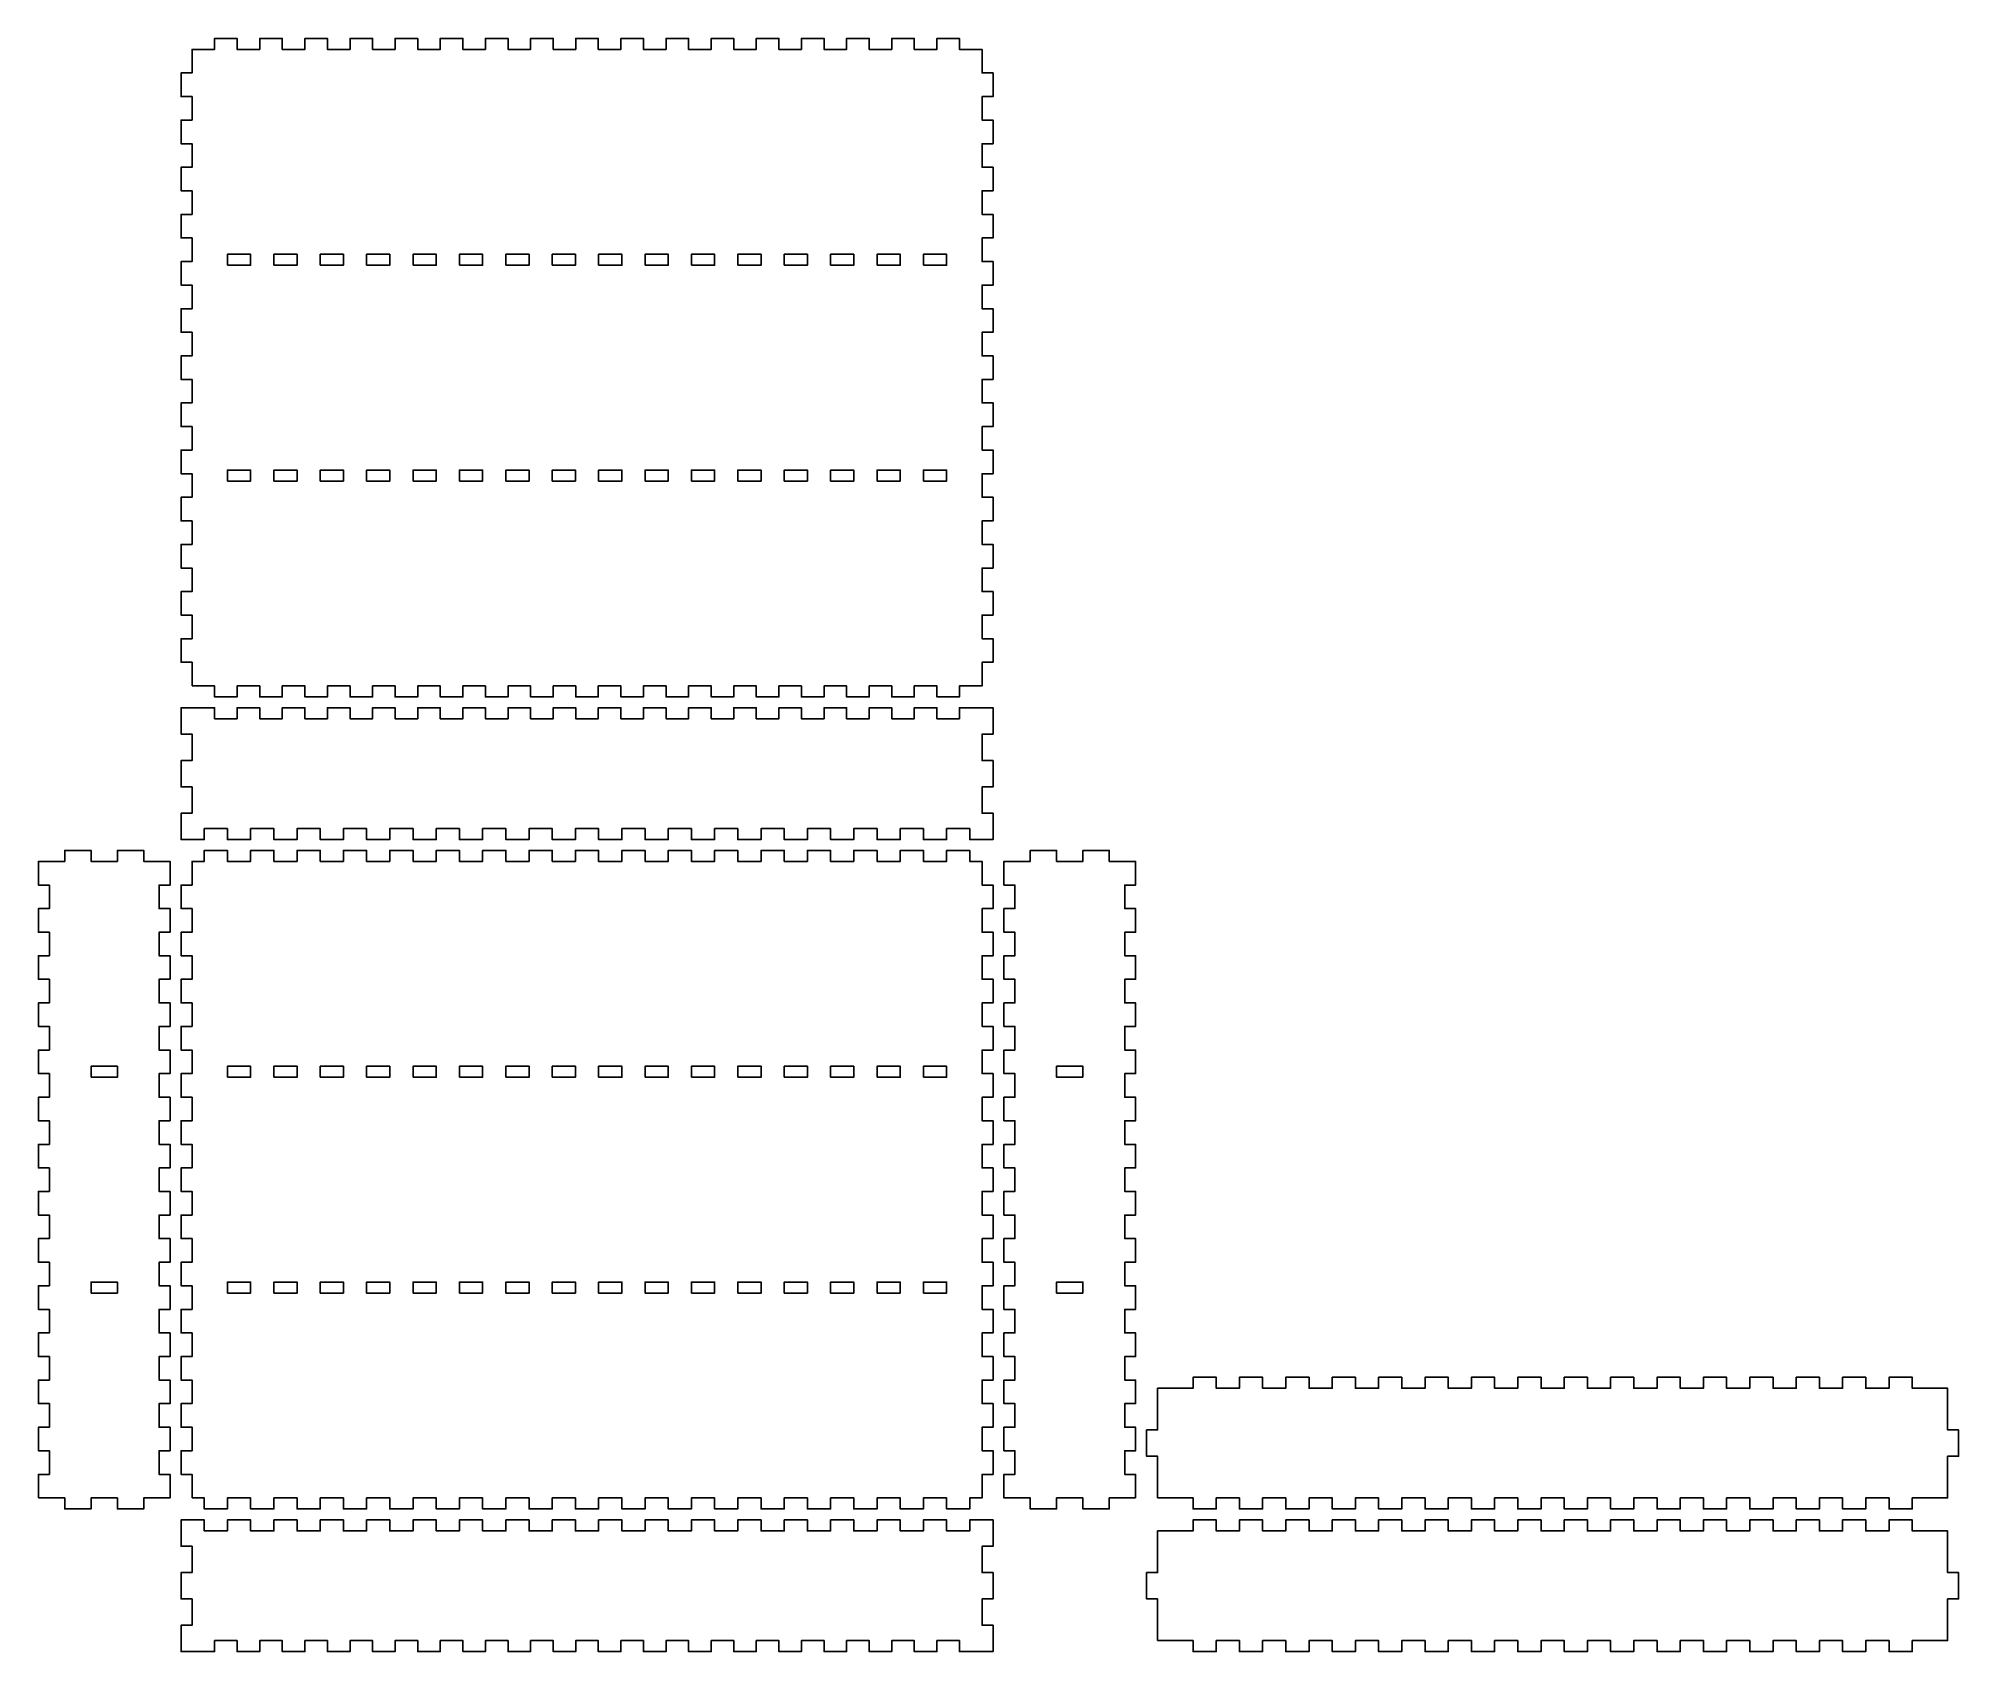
# Model space of a CAD drawing. Extents: x 0 to 875, y 0 to 735.
import ezdxf

# ---------------------------------------------------------------- set-up
doc = ezdxf.new("R2010")
doc.units = 0

msp = doc.modelspace()

# ---------------------------------------------------------------- linework, layer by layer
at = {"layer": '1'}
for points in [[(70, 440), (80.29, 440), (80.29, 435), (90.57, 435), (90.57, 440), (100.86, 440), (100.86, 435), (111.14, 435), (111.14, 440), (121.43, 440), (121.43, 435), (131.71, 435), (131.71, 440), (142, 440), (142, 435), (152.29, 435), (152.29, 440), (162.57, 440), (162.57, 435), (172.86, 435), (172.86, 440), (183.14, 440), (183.14, 435), (193.43, 435), (193.43, 440), (203.71, 440), (203.71, 435), (214, 435), (214, 440), (224.29, 440), (224.29, 435), (234.57, 435), (234.57, 440), (244.86, 440), (244.86, 435), (255.14, 435), (255.14, 440), (265.43, 440), (265.43, 435), (275.71, 435), (275.71, 440), (286, 440), (286, 435), (296.29, 435), (296.29, 440), (306.57, 440), (306.57, 435), (316.86, 435), (316.86, 440), (327.14, 440), (327.14, 435), (337.43, 435), (337.43, 440), (347.71, 440), (347.71, 435), (358, 435), (358, 440), (368.29, 440), (368.29, 435), (378.57, 435), (378.57, 440), (388.86, 440), (388.86, 435), (399.14, 435), (399.14, 440), (409.43, 440), (409.43, 435), (419.71, 435), (419.71, 440), (430, 440), (430, 450.74), (435, 450.74), (435, 461.48), (430, 461.48), (430, 472.22), (435, 472.22), (435, 482.96), (430, 482.96), (430, 493.7), (435, 493.7), (435, 504.44), (430, 504.44), (430, 515.18), (435, 515.18), (435, 525.93), (430, 525.93), (430, 536.67), (435, 536.67), (435, 547.41), (430, 547.41), (430, 558.15), (435, 558.15), (435, 568.89), (430, 568.89), (430, 579.63), (435, 579.63), (435, 590.37), (430, 590.37), (430, 601.11), (435, 601.11), (435, 611.85), (430, 611.85), (430, 622.59), (435, 622.59), (435, 633.33), (430, 633.33), (430, 644.07), (435, 644.07), (435, 654.82), (430, 654.82), (430, 665.56), (435, 665.56), (435, 676.3), (430, 676.3), (430, 687.04), (435, 687.04), (435, 697.78), (430, 697.78), (430, 708.52), (435, 708.52), (435, 719.26), (430, 719.26), (430, 730), (419.71, 730), (419.71, 735), (409.43, 735), (409.43, 730), (399.14, 730), (399.14, 735), (388.86, 735), (388.86, 730), (378.57, 730), (378.57, 735), (368.29, 735), (368.29, 730), (358, 730), (358, 735), (347.71, 735), (347.71, 730), (337.43, 730), (337.43, 735), (327.14, 735), (327.14, 730), (316.86, 730), (316.86, 735), (306.57, 735), (306.57, 730), (296.29, 730), (296.29, 735), (286, 735), (286, 730), (275.71, 730), (275.71, 735), (265.43, 735), (265.43, 730), (255.14, 730), (255.14, 735), (244.86, 735), (244.86, 730), (234.57, 730), (234.57, 735), (224.29, 735), (224.29, 730), (214, 730), (214, 735), (203.71, 735), (203.71, 730), (193.43, 730), (193.43, 735), (183.14, 735), (183.14, 730), (172.86, 730), (172.86, 735), (162.57, 735), (162.57, 730), (152.29, 730), (152.29, 735), (142, 735), (142, 730), (131.71, 730), (131.71, 735), (121.43, 735), (121.43, 730), (111.14, 730), (111.14, 735), (100.86, 735), (100.86, 730), (90.57, 730), (90.57, 735), (80.29, 735), (80.29, 730), (70, 730), (70, 719.26), (65, 719.26), (65, 708.52), (70, 708.52), (70, 697.78), (65, 697.78), (65, 687.04), (70, 687.04), (70, 676.3), (65, 676.3), (65, 665.56), (70, 665.56), (70, 654.82), (65, 654.82), (65, 644.07), (70, 644.07), (70, 633.33), (65, 633.33), (65, 622.59), (70, 622.59), (70, 611.85), (65, 611.85), (65, 601.11), (70, 601.11), (70, 590.37), (65, 590.37), (65, 579.63), (70, 579.63), (70, 568.89), (65, 568.89), (65, 558.15), (70, 558.15), (70, 547.41), (65, 547.41), (65, 536.67), (70, 536.67), (70, 525.93), (65, 525.93), (65, 515.18), (70, 515.18), (70, 504.44), (65, 504.44), (65, 493.7), (70, 493.7), (70, 482.96), (65, 482.96), (65, 472.22), (70, 472.22), (70, 461.48), (65, 461.48), (65, 450.74), (70, 450.74), (70, 440)], [(86.14, 631.67), (96.71, 631.67), (96.71, 636.67), (86.14, 636.67), (86.14, 631.67)], [(107.29, 631.67), (117.86, 631.67), (117.86, 636.67), (107.29, 636.67), (107.29, 631.67)], [(128.43, 631.67), (139, 631.67), (139, 636.67), (128.43, 636.67), (128.43, 631.67)], [(149.57, 631.67), (160.14, 631.67), (160.14, 636.67), (149.57, 636.67), (149.57, 631.67)], [(170.71, 631.67), (181.29, 631.67), (181.29, 636.67), (170.71, 636.67), (170.71, 631.67)], [(191.86, 631.67), (202.43, 631.67), (202.43, 636.67), (191.86, 636.67), (191.86, 631.67)], [(213, 631.67), (223.57, 631.67), (223.57, 636.67), (213, 636.67), (213, 631.67)], [(234.14, 631.67), (244.71, 631.67), (244.71, 636.67), (234.14, 636.67), (234.14, 631.67)], [(255.29, 631.67), (265.86, 631.67), (265.86, 636.67), (255.29, 636.67), (255.29, 631.67)], [(276.43, 631.67), (287, 631.67), (287, 636.67), (276.43, 636.67), (276.43, 631.67)], [(297.57, 631.67), (308.14, 631.67), (308.14, 636.67), (297.57, 636.67), (297.57, 631.67)], [(318.71, 631.67), (329.29, 631.67), (329.29, 636.67), (318.71, 636.67), (318.71, 631.67)], [(339.86, 631.67), (350.43, 631.67), (350.43, 636.67), (339.86, 636.67), (339.86, 631.67)], [(361, 631.67), (371.57, 631.67), (371.57, 636.67), (361, 636.67), (361, 631.67)], [(382.14, 631.67), (392.71, 631.67), (392.71, 636.67), (382.14, 636.67), (382.14, 631.67)], [(403.29, 631.67), (413.86, 631.67), (413.86, 636.67), (403.29, 636.67), (403.29, 631.67)], [(86.14, 533.33), (96.71, 533.33), (96.71, 538.33), (86.14, 538.33), (86.14, 533.33)], [(107.29, 533.33), (117.86, 533.33), (117.86, 538.33), (107.29, 538.33), (107.29, 533.33)], [(128.43, 533.33), (139, 533.33), (139, 538.33), (128.43, 538.33), (128.43, 533.33)], [(149.57, 533.33), (160.14, 533.33), (160.14, 538.33), (149.57, 538.33), (149.57, 533.33)], [(170.71, 533.33), (181.29, 533.33), (181.29, 538.33), (170.71, 538.33), (170.71, 533.33)], [(191.86, 533.33), (202.43, 533.33), (202.43, 538.33), (191.86, 538.33), (191.86, 533.33)], [(213, 533.33), (223.57, 533.33), (223.57, 538.33), (213, 538.33), (213, 533.33)], [(234.14, 533.33), (244.71, 533.33), (244.71, 538.33), (234.14, 538.33), (234.14, 533.33)], [(255.29, 533.33), (265.86, 533.33), (265.86, 538.33), (255.29, 538.33), (255.29, 533.33)], [(276.43, 533.33), (287, 533.33), (287, 538.33), (276.43, 538.33), (276.43, 533.33)], [(297.57, 533.33), (308.14, 533.33), (308.14, 538.33), (297.57, 538.33), (297.57, 533.33)], [(318.71, 533.33), (329.29, 533.33), (329.29, 538.33), (318.71, 538.33), (318.71, 533.33)], [(339.86, 533.33), (350.43, 533.33), (350.43, 538.33), (339.86, 538.33), (339.86, 533.33)], [(361, 533.33), (371.57, 533.33), (371.57, 538.33), (361, 538.33), (361, 533.33)], [(382.14, 533.33), (392.71, 533.33), (392.71, 538.33), (382.14, 538.33), (382.14, 533.33)], [(403.29, 533.33), (413.86, 533.33), (413.86, 538.33), (403.29, 538.33), (403.29, 533.33)], [(70, 430), (80.29, 430), (80.29, 425), (90.57, 425), (90.57, 430), (100.86, 430), (100.86, 425), (111.14, 425), (111.14, 430), (121.43, 430), (121.43, 425), (131.71, 425), (131.71, 430), (142, 430), (142, 425), (152.29, 425), (152.29, 430), (162.57, 430), (162.57, 425), (172.86, 425), (172.86, 430), (183.14, 430), (183.14, 425), (193.43, 425), (193.43, 430), (203.71, 430), (203.71, 425), (214, 425), (214, 430), (224.29, 430), (224.29, 425), (234.57, 425), (234.57, 430), (244.86, 430), (244.86, 425), (255.14, 425), (255.14, 430), (265.43, 430), (265.43, 425), (275.71, 425), (275.71, 430), (286, 430), (286, 425), (296.29, 425), (296.29, 430), (306.57, 430), (306.57, 425), (316.86, 425), (316.86, 430), (327.14, 430), (327.14, 425), (337.43, 425), (337.43, 430), (347.71, 430), (347.71, 425), (358, 425), (358, 430), (368.29, 430), (368.29, 425), (378.57, 425), (378.57, 430), (388.86, 430), (388.86, 425), (399.14, 425), (399.14, 430), (409.43, 430), (409.43, 425), (419.71, 425), (419.71, 430), (430, 430), (435, 430), (435, 418), (430, 418), (430, 406), (435, 406), (435, 394), (430, 394), (430, 382), (435, 382), (435, 370), (424.43, 370), (424.43, 375), (413.86, 375), (413.86, 370), (403.29, 370), (403.29, 375), (392.71, 375), (392.71, 370), (382.14, 370), (382.14, 375), (371.57, 375), (371.57, 370), (361, 370), (361, 375), (350.43, 375), (350.43, 370), (339.86, 370), (339.86, 375), (329.29, 375), (329.29, 370), (318.71, 370), (318.71, 375), (308.14, 375), (308.14, 370), (297.57, 370), (297.57, 375), (287, 375), (287, 370), (276.43, 370), (276.43, 375), (265.86, 375), (265.86, 370), (255.29, 370), (255.29, 375), (244.71, 375), (244.71, 370), (234.14, 370), (234.14, 375), (223.57, 375), (223.57, 370), (213, 370), (213, 375), (202.43, 375), (202.43, 370), (191.86, 370), (191.86, 375), (181.29, 375), (181.29, 370), (170.71, 370), (170.71, 375), (160.14, 375), (160.14, 370), (149.57, 370), (149.57, 375), (139, 375), (139, 370), (128.43, 370), (128.43, 375), (117.86, 375), (117.86, 370), (107.29, 370), (107.29, 375), (96.71, 375), (96.71, 370), (86.14, 370), (86.14, 375), (75.57, 375), (75.57, 370), (65, 370), (65, 382), (70, 382), (70, 394), (65, 394), (65, 406), (70, 406), (70, 418), (65, 418), (65, 430), (70, 430)], [(0, 70), (0, 80.74), (5, 80.74), (5, 91.48), (0, 91.48), (0, 102.22), (5, 102.22), (5, 112.96), (0, 112.96), (0, 123.7), (5, 123.7), (5, 134.44), (0, 134.44), (0, 145.19), (5, 145.19), (5, 155.93), (0, 155.93), (0, 166.67), (5, 166.67), (5, 177.41), (0, 177.41), (0, 188.15), (5, 188.15), (5, 198.89), (0, 198.89), (0, 209.63), (5, 209.63), (5, 220.37), (0, 220.37), (0, 231.11), (5, 231.11), (5, 241.85), (0, 241.85), (0, 252.59), (5, 252.59), (5, 263.33), (0, 263.33), (0, 274.07), (5, 274.07), (5, 284.81), (0, 284.81), (0, 295.56), (5, 295.56), (5, 306.3), (0, 306.3), (0, 317.04), (5, 317.04), (5, 327.78), (0, 327.78), (0, 338.52), (5, 338.52), (5, 349.26), (0, 349.26), (0, 360), (12, 360), (12, 365), (24, 365), (24, 360), (36, 360), (36, 365), (48, 365), (48, 360), (60, 360), (60, 349.26), (55, 349.26), (55, 338.52), (60, 338.52), (60, 327.78), (55, 327.78), (55, 317.04), (60, 317.04), (60, 306.3), (55, 306.3), (55, 295.56), (60, 295.56), (60, 284.81), (55, 284.81), (55, 274.07), (60, 274.07), (60, 263.33), (55, 263.33), (55, 252.59), (60, 252.59), (60, 241.85), (55, 241.85), (55, 231.11), (60, 231.11), (60, 220.37), (55, 220.37), (55, 209.63), (60, 209.63), (60, 198.89), (55, 198.89), (55, 188.15), (60, 188.15), (60, 177.41), (55, 177.41), (55, 166.67), (60, 166.67), (60, 155.93), (55, 155.93), (55, 145.19), (60, 145.19), (60, 134.44), (55, 134.44), (55, 123.7), (60, 123.7), (60, 112.96), (55, 112.96), (55, 102.22), (60, 102.22), (60, 91.48), (55, 91.48), (55, 80.74), (60, 80.74), (60, 70), (48, 70), (48, 65), (36, 65), (36, 70), (24, 70), (24, 65), (12, 65), (12, 70), (0, 70)], [(70, 70), (75.57, 70), (75.57, 65), (86.14, 65), (86.14, 70), (96.71, 70), (96.71, 65), (107.29, 65), (107.29, 70), (117.86, 70), (117.86, 65), (128.43, 65), (128.43, 70), (139, 70), (139, 65), (149.57, 65), (149.57, 70), (160.14, 70), (160.14, 65), (170.71, 65), (170.71, 70), (181.29, 70), (181.29, 65), (191.86, 65), (191.86, 70), (202.43, 70), (202.43, 65), (213, 65), (213, 70), (223.57, 70), (223.57, 65), (234.14, 65), (234.14, 70), (244.71, 70), (244.71, 65), (255.29, 65), (255.29, 70), (265.86, 70), (265.86, 65), (276.43, 65), (276.43, 70), (287, 70), (287, 65), (297.57, 65), (297.57, 70), (308.14, 70), (308.14, 65), (318.71, 65), (318.71, 70), (329.29, 70), (329.29, 65), (339.86, 65), (339.86, 70), (350.43, 70), (350.43, 65), (361, 65), (361, 70), (371.57, 70), (371.57, 65), (382.14, 65), (382.14, 70), (392.71, 70), (392.71, 65), (403.29, 65), (403.29, 70), (413.86, 70), (413.86, 65), (424.43, 65), (424.43, 70), (430, 70), (430, 80.74), (435, 80.74), (435, 91.48), (430, 91.48), (430, 102.22), (435, 102.22), (435, 112.96), (430, 112.96), (430, 123.7), (435, 123.7), (435, 134.44), (430, 134.44), (430, 145.19), (435, 145.19), (435, 155.93), (430, 155.93), (430, 166.67), (435, 166.67), (435, 177.41), (430, 177.41), (430, 188.15), (435, 188.15), (435, 198.89), (430, 198.89), (430, 209.63), (435, 209.63), (435, 220.37), (430, 220.37), (430, 231.11), (435, 231.11), (435, 241.85), (430, 241.85), (430, 252.59), (435, 252.59), (435, 263.33), (430, 263.33), (430, 274.07), (435, 274.07), (435, 284.81), (430, 284.81), (430, 295.56), (435, 295.56), (435, 306.3), (430, 306.3), (430, 317.04), (435, 317.04), (435, 327.78), (430, 327.78), (430, 338.52), (435, 338.52), (435, 349.26), (430, 349.26), (430, 360), (424.43, 360), (424.43, 365), (413.86, 365), (413.86, 360), (403.29, 360), (403.29, 365), (392.71, 365), (392.71, 360), (382.14, 360), (382.14, 365), (371.57, 365), (371.57, 360), (361, 360), (361, 365), (350.43, 365), (350.43, 360), (339.86, 360), (339.86, 365), (329.29, 365), (329.29, 360), (318.71, 360), (318.71, 365), (308.14, 365), (308.14, 360), (297.57, 360), (297.57, 365), (287, 365), (287, 360), (276.43, 360), (276.43, 365), (265.86, 365), (265.86, 360), (255.29, 360), (255.29, 365), (244.71, 365), (244.71, 360), (234.14, 360), (234.14, 365), (223.57, 365), (223.57, 360), (213, 360), (213, 365), (202.43, 365), (202.43, 360), (191.86, 360), (191.86, 365), (181.29, 365), (181.29, 360), (170.71, 360), (170.71, 365), (160.14, 365), (160.14, 360), (149.57, 360), (149.57, 365), (139, 365), (139, 360), (128.43, 360), (128.43, 365), (117.86, 365), (117.86, 360), (107.29, 360), (107.29, 365), (96.71, 365), (96.71, 360), (86.14, 360), (86.14, 365), (75.57, 365), (75.57, 360), (70, 360), (70, 349.26), (65, 349.26), (65, 338.52), (70, 338.52), (70, 327.78), (65, 327.78), (65, 317.04), (70, 317.04), (70, 306.3), (65, 306.3), (65, 295.56), (70, 295.56), (70, 284.81), (65, 284.81), (65, 274.07), (70, 274.07), (70, 263.33), (65, 263.33), (65, 252.59), (70, 252.59), (70, 241.85), (65, 241.85), (65, 231.11), (70, 231.11), (70, 220.37), (65, 220.37), (65, 209.63), (70, 209.63), (70, 198.89), (65, 198.89), (65, 188.15), (70, 188.15), (70, 177.41), (65, 177.41), (65, 166.67), (70, 166.67), (70, 155.93), (65, 155.93), (65, 145.19), (70, 145.19), (70, 134.44), (65, 134.44), (65, 123.7), (70, 123.7), (70, 112.96), (65, 112.96), (65, 102.22), (70, 102.22), (70, 91.48), (65, 91.48), (65, 80.74), (70, 80.74), (70, 70)], [(500, 70), (500, 80.74), (495, 80.74), (495, 91.48), (500, 91.48), (500, 102.22), (495, 102.22), (495, 112.96), (500, 112.96), (500, 123.7), (495, 123.7), (495, 134.44), (500, 134.44), (500, 145.19), (495, 145.19), (495, 155.93), (500, 155.93), (500, 166.67), (495, 166.67), (495, 177.41), (500, 177.41), (500, 188.15), (495, 188.15), (495, 198.89), (500, 198.89), (500, 209.63), (495, 209.63), (495, 220.37), (500, 220.37), (500, 231.11), (495, 231.11), (495, 241.85), (500, 241.85), (500, 252.59), (495, 252.59), (495, 263.33), (500, 263.33), (500, 274.07), (495, 274.07), (495, 284.81), (500, 284.81), (500, 295.56), (495, 295.56), (495, 306.3), (500, 306.3), (500, 317.04), (495, 317.04), (495, 327.78), (500, 327.78), (500, 338.52), (495, 338.52), (495, 349.26), (500, 349.26), (500, 360), (488, 360), (488, 365), (476, 365), (476, 360), (464, 360), (464, 365), (452, 365), (452, 360), (440, 360), (440, 349.26), (445, 349.26), (445, 338.52), (440, 338.52), (440, 327.78), (445, 327.78), (445, 317.04), (440, 317.04), (440, 306.3), (445, 306.3), (445, 295.56), (440, 295.56), (440, 284.81), (445, 284.81), (445, 274.07), (440, 274.07), (440, 263.33), (445, 263.33), (445, 252.59), (440, 252.59), (440, 241.85), (445, 241.85), (445, 231.11), (440, 231.11), (440, 220.37), (445, 220.37), (445, 209.63), (440, 209.63), (440, 198.89), (445, 198.89), (445, 188.15), (440, 188.15), (440, 177.41), (445, 177.41), (445, 166.67), (440, 166.67), (440, 155.93), (445, 155.93), (445, 145.19), (440, 145.19), (440, 134.44), (445, 134.44), (445, 123.7), (440, 123.7), (440, 112.96), (445, 112.96), (445, 102.22), (440, 102.22), (440, 91.48), (445, 91.48), (445, 80.74), (440, 80.74), (440, 70), (452, 70), (452, 65), (464, 65), (464, 70), (476, 70), (476, 65), (488, 65), (488, 70), (500, 70)], [(24, 261.67), (36, 261.67), (36, 266.67), (24, 266.67), (24, 261.67)], [(86.14, 261.67), (96.71, 261.67), (96.71, 266.67), (86.14, 266.67), (86.14, 261.67)], [(107.29, 261.67), (117.86, 261.67), (117.86, 266.67), (107.29, 266.67), (107.29, 261.67)], [(128.43, 261.67), (139, 261.67), (139, 266.67), (128.43, 266.67), (128.43, 261.67)], [(149.57, 261.67), (160.14, 261.67), (160.14, 266.67), (149.57, 266.67), (149.57, 261.67)], [(170.71, 261.67), (181.29, 261.67), (181.29, 266.67), (170.71, 266.67), (170.71, 261.67)], [(191.86, 261.67), (202.43, 261.67), (202.43, 266.67), (191.86, 266.67), (191.86, 261.67)], [(213, 261.67), (223.57, 261.67), (223.57, 266.67), (213, 266.67), (213, 261.67)], [(234.14, 261.67), (244.71, 261.67), (244.71, 266.67), (234.14, 266.67), (234.14, 261.67)], [(255.29, 261.67), (265.86, 261.67), (265.86, 266.67), (255.29, 266.67), (255.29, 261.67)], [(276.43, 261.67), (287, 261.67), (287, 266.67), (276.43, 266.67), (276.43, 261.67)], [(297.57, 261.67), (308.14, 261.67), (308.14, 266.67), (297.57, 266.67), (297.57, 261.67)], [(318.71, 261.67), (329.29, 261.67), (329.29, 266.67), (318.71, 266.67), (318.71, 261.67)], [(339.86, 261.67), (350.43, 261.67), (350.43, 266.67), (339.86, 266.67), (339.86, 261.67)], [(361, 261.67), (371.57, 261.67), (371.57, 266.67), (361, 266.67), (361, 261.67)], [(382.14, 261.67), (392.71, 261.67), (392.71, 266.67), (382.14, 266.67), (382.14, 261.67)], [(403.29, 261.67), (413.86, 261.67), (413.86, 266.67), (403.29, 266.67), (403.29, 261.67)], [(476, 261.67), (464, 261.67), (464, 266.67), (476, 266.67), (476, 261.67)], [(24, 163.33), (36, 163.33), (36, 168.33), (24, 168.33), (24, 163.33)], [(86.14, 163.33), (96.71, 163.33), (96.71, 168.33), (86.14, 168.33), (86.14, 163.33)], [(107.29, 163.33), (117.86, 163.33), (117.86, 168.33), (107.29, 168.33), (107.29, 163.33)], [(128.43, 163.33), (139, 163.33), (139, 168.33), (128.43, 168.33), (128.43, 163.33)], [(149.57, 163.33), (160.14, 163.33), (160.14, 168.33), (149.57, 168.33), (149.57, 163.33)], [(170.71, 163.33), (181.29, 163.33), (181.29, 168.33), (170.71, 168.33), (170.71, 163.33)], [(191.86, 163.33), (202.43, 163.33), (202.43, 168.33), (191.86, 168.33), (191.86, 163.33)], [(213, 163.33), (223.57, 163.33), (223.57, 168.33), (213, 168.33), (213, 163.33)], [(234.14, 163.33), (244.71, 163.33), (244.71, 168.33), (234.14, 168.33), (234.14, 163.33)], [(255.29, 163.33), (265.86, 163.33), (265.86, 168.33), (255.29, 168.33), (255.29, 163.33)], [(276.43, 163.33), (287, 163.33), (287, 168.33), (276.43, 168.33), (276.43, 163.33)], [(297.57, 163.33), (308.14, 163.33), (308.14, 168.33), (297.57, 168.33), (297.57, 163.33)], [(318.71, 163.33), (329.29, 163.33), (329.29, 168.33), (318.71, 168.33), (318.71, 163.33)], [(339.86, 163.33), (350.43, 163.33), (350.43, 168.33), (339.86, 168.33), (339.86, 163.33)], [(361, 163.33), (371.57, 163.33), (371.57, 168.33), (361, 168.33), (361, 163.33)], [(382.14, 163.33), (392.71, 163.33), (392.71, 168.33), (382.14, 168.33), (382.14, 163.33)], [(403.29, 163.33), (413.86, 163.33), (413.86, 168.33), (403.29, 168.33), (403.29, 163.33)], [(476, 163.33), (464, 163.33), (464, 168.33), (476, 168.33), (476, 163.33)], [(510, 70), (515.57, 70), (526.14, 70), (526.14, 65), (536.71, 65), (536.71, 70), (547.29, 70), (547.29, 65), (557.86, 65), (557.86, 70), (568.43, 70), (568.43, 65), (579, 65), (579, 70), (589.57, 70), (589.57, 65), (600.14, 65), (600.14, 70), (610.71, 70), (610.71, 65), (621.29, 65), (621.29, 70), (631.86, 70), (631.86, 65), (642.43, 65), (642.43, 70), (653, 70), (653, 65), (663.57, 65), (663.57, 70), (674.14, 70), (674.14, 65), (684.71, 65), (684.71, 70), (695.29, 70), (695.29, 65), (705.86, 65), (705.86, 70), (716.43, 70), (716.43, 65), (727, 65), (727, 70), (737.57, 70), (737.57, 65), (748.14, 65), (748.14, 70), (758.71, 70), (758.71, 65), (769.29, 65), (769.29, 70), (779.86, 70), (779.86, 65), (790.43, 65), (790.43, 70), (801, 70), (801, 65), (811.57, 65), (811.57, 70), (822.14, 70), (822.14, 65), (832.71, 65), (832.71, 70), (843.29, 70), (843.29, 65), (853.86, 65), (853.86, 70), (864.43, 70), (870, 70), (870, 77), (870, 89), (875, 89), (875, 101), (870, 101), (870, 113), (870, 120), (864.43, 120), (853.86, 120), (853.86, 125), (843.29, 125), (843.29, 120), (832.71, 120), (832.71, 125), (822.14, 125), (822.14, 120), (811.57, 120), (811.57, 125), (801, 125), (801, 120), (790.43, 120), (790.43, 125), (779.86, 125), (779.86, 120), (769.29, 120), (769.29, 125), (758.71, 125), (758.71, 120), (748.14, 120), (748.14, 125), (737.57, 125), (737.57, 120), (727, 120), (727, 125), (716.43, 125), (716.43, 120), (705.86, 120), (705.86, 125), (695.29, 125), (695.29, 120), (684.71, 120), (684.71, 125), (674.14, 125), (674.14, 120), (663.57, 120), (663.57, 125), (653, 125), (653, 120), (642.43, 120), (642.43, 125), (631.86, 125), (631.86, 120), (621.29, 120), (621.29, 125), (610.71, 125), (610.71, 120), (600.14, 120), (600.14, 125), (589.57, 125), (589.57, 120), (579, 120), (579, 125), (568.43, 125), (568.43, 120), (557.86, 120), (557.86, 125), (547.29, 125), (547.29, 120), (536.71, 120), (536.71, 125), (526.14, 125), (526.14, 120), (515.57, 120), (510, 120), (510, 113), (510, 101), (505, 101), (505, 89), (510, 89), (510, 77), (510, 70)], [(70, 0), (80.29, 0), (80.29, 5), (90.57, 5), (90.57, 0), (100.86, 0), (100.86, 5), (111.14, 5), (111.14, 0), (121.43, 0), (121.43, 5), (131.71, 5), (131.71, 0), (142, 0), (142, 5), (152.29, 5), (152.29, 0), (162.57, 0), (162.57, 5), (172.86, 5), (172.86, 0), (183.14, 0), (183.14, 5), (193.43, 5), (193.43, 0), (203.71, 0), (203.71, 5), (214, 5), (214, 0), (224.29, 0), (224.29, 5), (234.57, 5), (234.57, 0), (244.86, 0), (244.86, 5), (255.14, 5), (255.14, 0), (265.43, 0), (265.43, 5), (275.71, 5), (275.71, 0), (286, 0), (286, 5), (296.29, 5), (296.29, 0), (306.57, 0), (306.57, 5), (316.86, 5), (316.86, 0), (327.14, 0), (327.14, 5), (337.43, 5), (337.43, 0), (347.71, 0), (347.71, 5), (358, 5), (358, 0), (368.29, 0), (368.29, 5), (378.57, 5), (378.57, 0), (388.86, 0), (388.86, 5), (399.14, 5), (399.14, 0), (409.43, 0), (409.43, 5), (419.71, 5), (419.71, 0), (430, 0), (435, 0), (435, 12), (430, 12), (430, 24), (435, 24), (435, 36), (430, 36), (430, 48), (435, 48), (435, 60), (424.43, 60), (424.43, 55), (413.86, 55), (413.86, 60), (403.29, 60), (403.29, 55), (392.71, 55), (392.71, 60), (382.14, 60), (382.14, 55), (371.57, 55), (371.57, 60), (361, 60), (361, 55), (350.43, 55), (350.43, 60), (339.86, 60), (339.86, 55), (329.29, 55), (329.29, 60), (318.71, 60), (318.71, 55), (308.14, 55), (308.14, 60), (297.57, 60), (297.57, 55), (287, 55), (287, 60), (276.43, 60), (276.43, 55), (265.86, 55), (265.86, 60), (255.29, 60), (255.29, 55), (244.71, 55), (244.71, 60), (234.14, 60), (234.14, 55), (223.57, 55), (223.57, 60), (213, 60), (213, 55), (202.43, 55), (202.43, 60), (191.86, 60), (191.86, 55), (181.29, 55), (181.29, 60), (170.71, 60), (170.71, 55), (160.14, 55), (160.14, 60), (149.57, 60), (149.57, 55), (139, 55), (139, 60), (128.43, 60), (128.43, 55), (117.86, 55), (117.86, 60), (107.29, 60), (107.29, 55), (96.71, 55), (96.71, 60), (86.14, 60), (86.14, 55), (75.57, 55), (75.57, 60), (65, 60), (65, 48), (70, 48), (70, 36), (65, 36), (65, 24), (70, 24), (70, 12), (65, 12), (65, 0), (70, 0)], [(510, 5), (515.57, 5), (526.14, 5), (526.14, 0), (536.71, 0), (536.71, 5), (547.29, 5), (547.29, 0), (557.86, 0), (557.86, 5), (568.43, 5), (568.43, 0), (579, 0), (579, 5), (589.57, 5), (589.57, 0), (600.14, 0), (600.14, 5), (610.71, 5), (610.71, 0), (621.29, 0), (621.29, 5), (631.86, 5), (631.86, 0), (642.43, 0), (642.43, 5), (653, 5), (653, 0), (663.57, 0), (663.57, 5), (674.14, 5), (674.14, 0), (684.71, 0), (684.71, 5), (695.29, 5), (695.29, 0), (705.86, 0), (705.86, 5), (716.43, 5), (716.43, 0), (727, 0), (727, 5), (737.57, 5), (737.57, 0), (748.14, 0), (748.14, 5), (758.71, 5), (758.71, 0), (769.29, 0), (769.29, 5), (779.86, 5), (779.86, 0), (790.43, 0), (790.43, 5), (801, 5), (801, 0), (811.57, 0), (811.57, 5), (822.14, 5), (822.14, 0), (832.71, 0), (832.71, 5), (843.29, 5), (843.29, 0), (853.86, 0), (853.86, 5), (864.43, 5), (870, 5), (870, 12), (870, 24), (875, 24), (875, 36), (870, 36), (870, 48), (870, 55), (864.43, 55), (853.86, 55), (853.86, 60), (843.29, 60), (843.29, 55), (832.71, 55), (832.71, 60), (822.14, 60), (822.14, 55), (811.57, 55), (811.57, 60), (801, 60), (801, 55), (790.43, 55), (790.43, 60), (779.86, 60), (779.86, 55), (769.29, 55), (769.29, 60), (758.71, 60), (758.71, 55), (748.14, 55), (748.14, 60), (737.57, 60), (737.57, 55), (727, 55), (727, 60), (716.43, 60), (716.43, 55), (705.86, 55), (705.86, 60), (695.29, 60), (695.29, 55), (684.71, 55), (684.71, 60), (674.14, 60), (674.14, 55), (663.57, 55), (663.57, 60), (653, 60), (653, 55), (642.43, 55), (642.43, 60), (631.86, 60), (631.86, 55), (621.29, 55), (621.29, 60), (610.71, 60), (610.71, 55), (600.14, 55), (600.14, 60), (589.57, 60), (589.57, 55), (579, 55), (579, 60), (568.43, 60), (568.43, 55), (557.86, 55), (557.86, 60), (547.29, 60), (547.29, 55), (536.71, 55), (536.71, 60), (526.14, 60), (526.14, 55), (515.57, 55), (510, 55), (510, 48), (510, 36), (505, 36), (505, 24), (510, 24), (510, 12), (510, 5)]]:
    msp.add_lwpolyline(points, dxfattribs=at)

doc.saveas('drawing.dxf')
